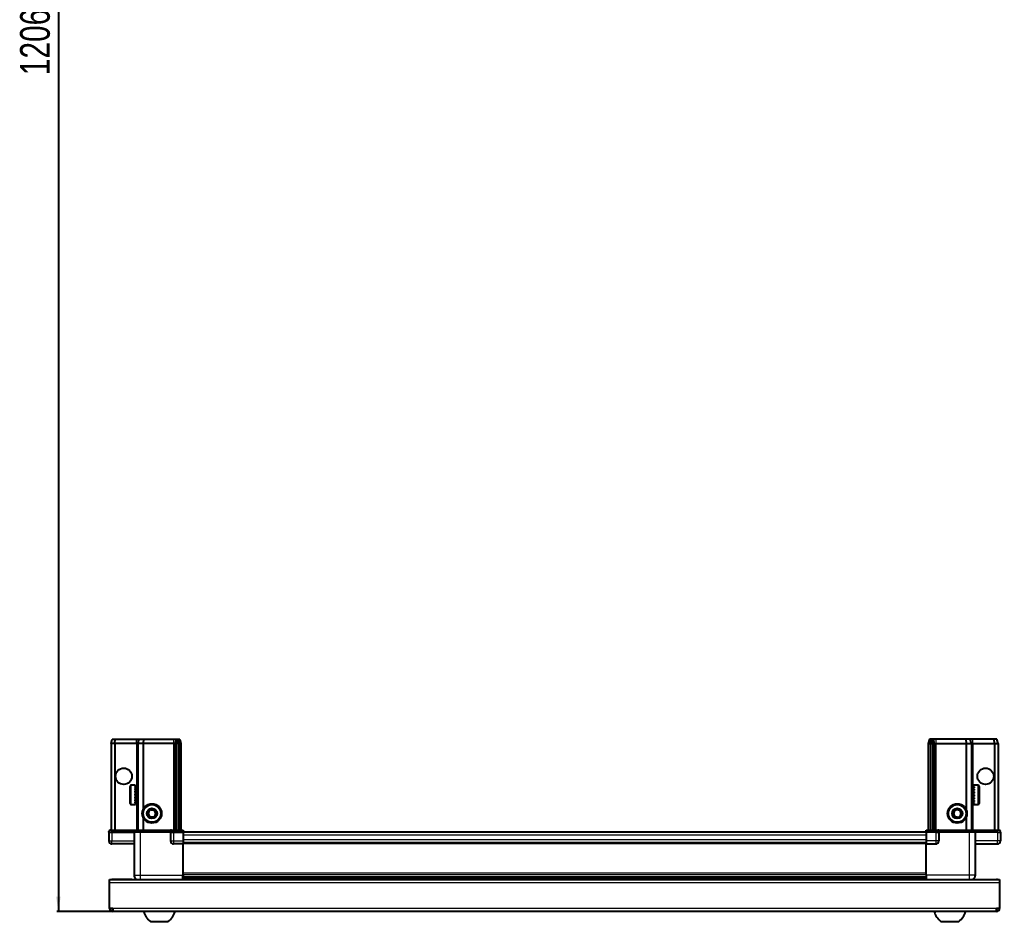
# Model space of a CAD drawing. Header units: millimetres. Extents: x 899 to 3665, y -93 to 1891.
# Drawn here: x 963 to 1623, y -93 to 513 of the extents above; entities that cross this region are included whole.
import ezdxf

# ---------------------------------------------------------------- set-up
doc = ezdxf.new("R2010")
doc.units = ezdxf.units.MM
doc.layers.add('FORMAT', color=7, linetype='Continuous')
doc.styles.add('SLDTEXTSTYLE0', font='TXT', dxfattribs={"width": 0.75})
doc.dimstyles.new('SLDDIMSTYLE0', dxfattribs={"dimtxt": 20, "dimasz": 10, "dimexe": 0, "dimexo": 0.0625, "dimgap": 5, "dimtad": 2, "dimdec": 1, "dimrnd": 1e-09, "dimzin": 12, "dimdsep": 46, "dimtxsty": 'SLDTEXTSTYLE0', "dimsah": 1, "dimcen": 0.09, "dimadec": 0, "dimazin": 3, "dimtfac": 1, "dimtofl": 0, "dimtmove": 0, "dimatfit": 3, "dimfxl": 0, "dimfrac": 2, "dimtolj": 1, "dimtzin": 12, "dimarcsym": 0})

# ---------------------------------------------------------------- blocks, each defined once
blk = doc.blocks.new('_D_8')
at = {"layer": 'FORMAT'}
for p, q in [((1108.46, 1119.84), (988.47, 1119.84)), ((989.47, 1119.84), (989.47, -86.86)), ((1026.06, -86.86), (988.47, -86.86))]:
    blk.add_line(p, q, dxfattribs=at)
for points in [[(989.47, 1119.84), (987.93, 1109.84), (991.01, 1109.84)], [(989.47, -86.86), (991.01, -76.86), (987.93, -76.86)]]:
    blk.add_solid(points, dxfattribs=at)
at = {"layer": 'FORMAT', "insert": (963.69, 475.85), "char_height": 20, "attachment_point": 1, "rotation": 90, "style": 'SLDTEXTSTYLE0'}
blk.add_mtext('1206,7', dxfattribs=at)

msp = doc.modelspace()

# ---------------------------------------------------------------- linework, layer by layer
at = {"color": 7, "linetype": 'Continuous', "lineweight": 25}
for p, q in [((1024.97, 26.14), (1025.77, 29.14)), ((1025.77, 29.14), (1027.63, 29.14)), ((1027.47, 26.14), (1027.63, 29.14)), ((1027.63, 29.14), (1041.97, 29.14)), ((1041.97, 29.14), (1043.77, 29.14)), ((1042.97, 26.14), (1043.77, 29.14)), ((1043.77, 29.14), (1046.8, 29.14)), ((1046.8, 29.14), (1046.47, 26.14)), ((1046.8, 29.14), (1066.97, 29.14)), ((1066.97, 29.14), (1068.77, 29.14)), ((1068.77, 29.14), (1067.97, 26.14)), ((1068.77, 29.14), (1069.51, 29.14)), ((1069.51, 29.14), (1068.97, 26.14)), ((1069.51, 29.14), (1070.02, 29.14)), ((1070.02, 29.14), (1070.47, 26.14)), ((1070.02, 29.14), (1071.17, 29.14)), ((1071.17, 29.14), (1071.97, 26.14)), ((1575.77, 29.14), (1574.97, 26.14)), ((1576.93, 29.14), (1575.77, 29.14)), ((1576.93, 29.14), (1576.47, 26.14)), ((1577.43, 29.14), (1576.93, 29.14)), ((1577.43, 29.14), (1577.97, 26.14)), ((1578.17, 29.14), (1577.43, 29.14)), ((1578.17, 29.14), (1578.97, 26.14)), ((1579.97, 29.14), (1578.17, 29.14)), ((1600.14, 29.14), (1579.97, 29.14)), ((1600.14, 29.14), (1600.47, 26.14)), ((1603.17, 29.14), (1600.14, 29.14)), ((1603.97, 26.14), (1603.17, 29.14)), ((1604.97, 29.14), (1603.17, 29.14)), ((1619.32, 29.14), (1604.97, 29.14)), ((1619.47, 26.14), (1619.32, 29.14)), ((1621.17, 29.14), (1619.32, 29.14)), ((1621.97, 26.14), (1621.17, 29.14)), ((1027.47, 26.14), (1024.97, 26.14)), ((1024.97, 26.14), (1024.97, -32.16)), ((1041.97, 26.14), (1027.47, 26.14)), ((1027.47, 26.14), (1027.47, -32.16)), ((1042.97, 26.14), (1041.97, 26.14)), ((1046.47, 26.14), (1042.97, 26.14)), ((1042.97, 26.14), (1042.97, -32.16)), ((1066.97, 26.14), (1046.47, 26.14)), ((1046.47, 26.14), (1046.47, -18.36)), ((1067.97, 26.14), (1066.97, 26.14)), ((1068.97, 26.14), (1067.97, 26.14)), ((1067.97, 26.14), (1067.97, -32.16)), ((1070.47, 26.14), (1068.97, 26.14)), ((1068.97, 26.14), (1068.97, -32.16)), ((1071.97, 26.14), (1070.47, 26.14)), ((1070.47, 26.14), (1070.47, -32.16)), ((1071.97, 26.14), (1071.97, -32.16)), ((1574.97, 26.14), (1576.47, 26.14)), ((1574.97, 26.14), (1574.97, -32.16)), ((1576.47, 26.14), (1577.97, 26.14)), ((1576.47, 26.14), (1576.47, -32.16)), ((1577.97, 26.14), (1578.97, 26.14)), ((1577.97, 26.14), (1577.97, -32.16)), ((1578.97, 26.14), (1578.97, -32.16)), ((1578.97, 26.14), (1579.97, 26.14)), ((1579.97, 26.14), (1600.47, 26.14)), ((1600.47, 26.14), (1600.47, -18.36)), ((1600.47, 26.14), (1603.97, 26.14)), ((1603.97, 26.14), (1603.97, -32.16)), ((1603.97, 26.14), (1604.97, 26.14)), ((1604.97, 26.14), (1619.47, 26.14)), ((1619.47, 26.14), (1621.97, 26.14)), ((1619.47, 26.14), (1619.47, -32.16)), ((1621.97, 26.14), (1621.97, -32.16)), ((1037.77, -14.06), (1037.77, -2.66)), ((1040.97, -1.86), (1038.57, -1.86)), ((1040.97, -1.86), (1040.97, -1.86)), ((1040.97, -1.86), (1041.47, -1.86)), ((1040.97, -2.05), (1041.47, -2.05)), ((1040.97, -2.05), (1040.97, -2.27)), ((1040.97, -2.27), (1041.47, -2.27)), ((1040.97, -2.84), (1041.47, -2.84)), ((1040.97, -2.84), (1040.97, -3.27)), ((1040.97, -3.27), (1041.47, -3.27)), ((1040.97, -4.18), (1041.47, -4.18)), ((1040.97, -4.18), (1040.97, -4.77)), ((1040.97, -4.77), (1041.47, -4.77)), ((1040.97, -5.92), (1041.47, -5.92)), ((1040.97, -5.92), (1040.97, -6.62)), ((1041.47, -2.05), (1041.47, -1.86)), ((1041.47, -2.27), (1041.47, -2.05)), ((1041.47, -2.84), (1041.47, -2.27)), ((1041.47, -3.27), (1041.47, -2.84)), ((1041.47, -4.18), (1041.47, -3.27)), ((1041.57, -3.96), (1041.47, -3.96)), ((1041.47, -4.77), (1041.47, -4.18)), ((1041.47, -5.92), (1041.47, -4.77)), ((1041.47, -6.62), (1041.47, -5.92)), ((1041.57, -12.76), (1041.57, -3.96)), ((1042.45, -5.05), (1041.97, -4.36)), ((1041.97, -12.36), (1041.97, -4.36)), ((1042.94, -4.36), (1042.45, -5.05)), ((1042.45, -11.67), (1042.45, -5.05)), ((1042.97, -4.36), (1042.94, -4.36)), ((1042.94, -12.36), (1042.94, -4.36)), ((1604, -4.36), (1603.97, -4.36)), ((1604.49, -5.05), (1604, -4.36)), ((1604, -4.36), (1604, -12.36)), ((1604.97, -4.36), (1604.49, -5.05)), ((1604.49, -5.05), (1604.49, -11.67)), ((1604.97, -4.36), (1604.97, -12.36)), ((1605.47, -3.96), (1605.37, -3.96)), ((1605.37, -3.96), (1605.37, -12.76)), ((1608.37, -1.86), (1605.47, -1.86)), ((1605.97, -1.86), (1605.47, -1.86)), ((1605.47, -1.86), (1605.47, -1.9)), ((1605.47, -1.9), (1605.47, -2.19)), ((1605.97, -1.9), (1605.47, -1.9)), ((1605.97, -2.19), (1605.47, -2.19)), ((1605.47, -2.19), (1605.47, -2.46)), ((1605.97, -2.46), (1605.47, -2.46)), ((1605.47, -2.46), (1605.47, -3.13)), ((1605.97, -3.13), (1605.47, -3.13)), ((1605.47, -3.13), (1605.47, -3.6)), ((1605.47, -3.6), (1605.47, -4.58)), ((1605.97, -3.6), (1605.47, -3.6)), ((1605.97, -4.58), (1605.47, -4.58)), ((1605.47, -4.58), (1605.47, -5.2)), ((1605.47, -5.2), (1605.47, -6.4)), ((1605.97, -5.2), (1605.47, -5.2)), ((1605.97, -6.4), (1605.47, -6.4)), ((1605.47, -6.4), (1605.47, -7.03)), ((1605.97, -1.9), (1605.97, -1.86)), ((1605.97, -2.46), (1605.97, -2.19)), ((1605.97, -3.6), (1605.97, -3.13)), ((1605.97, -5.2), (1605.97, -4.58)), ((1605.97, -7.11), (1605.97, -6.4)), ((1609.17, -2.66), (1609.17, -14.06)), ((1040.97, -6.62), (1041.47, -6.62)), ((1040.97, -7.9), (1041.47, -7.9)), ((1040.97, -7.9), (1040.97, -8.64)), ((1040.97, -8.05), (1041.47, -8.05)), ((1040.97, -8.55), (1041.47, -8.55)), ((1040.97, -8.64), (1041.47, -8.64)), ((1040.97, -9.93), (1041.47, -9.93)), ((1040.97, -9.93), (1040.97, -10.64)), ((1040.97, -10.64), (1041.47, -10.64)), ((1040.97, -11.8), (1041.47, -11.8)), ((1040.97, -11.8), (1040.97, -12.4)), ((1040.97, -12.4), (1041.47, -12.4)), ((1041.47, -7.9), (1041.47, -6.62)), ((1041.47, -8.05), (1041.47, -7.9)), ((1041.47, -8.64), (1041.47, -8.55)), ((1041.47, -9.93), (1041.47, -8.64)), ((1041.47, -10.64), (1041.47, -9.93)), ((1041.47, -11.8), (1041.47, -10.64)), ((1041.47, -12.4), (1041.47, -11.8)), ((1041.47, -13.34), (1041.47, -12.4)), ((1041.47, -12.76), (1041.57, -12.76)), ((1041.97, -12.36), (1042.45, -11.67)), ((1042.45, -11.67), (1042.94, -12.36)), ((1042.94, -12.36), (1042.97, -12.36)), ((1603.97, -12.36), (1604, -12.36)), ((1604, -12.36), (1604.49, -11.67)), ((1604.49, -11.67), (1604.97, -12.36)), ((1605.37, -12.76), (1605.47, -12.76)), ((1605.97, -7.03), (1605.47, -7.03)), ((1605.47, -7.11), (1605.47, -8.41)), ((1605.97, -7.11), (1605.47, -7.11)), ((1605.97, -8.41), (1605.47, -8.41)), ((1605.97, -8.89), (1605.47, -8.89)), ((1605.47, -8.89), (1605.47, -9.14)), ((1605.47, -9.14), (1605.47, -10.41)), ((1605.97, -9.14), (1605.47, -9.14)), ((1605.97, -10.41), (1605.47, -10.41)), ((1605.47, -10.41), (1605.47, -11.1)), ((1605.47, -11.1), (1605.47, -12.22)), ((1605.97, -11.1), (1605.47, -11.1)), ((1605.97, -12.22), (1605.47, -12.22)), ((1605.47, -12.22), (1605.47, -12.79)), ((1605.47, -12.79), (1605.47, -13.64)), ((1605.97, -12.79), (1605.47, -12.79)), ((1605.97, -9.14), (1605.97, -8.41)), ((1605.97, -11.1), (1605.97, -10.41)), ((1605.97, -12.79), (1605.97, -12.22)), ((1038.57, -14.86), (1040.97, -14.86)), ((1040.97, -13.34), (1041.47, -13.34)), ((1040.97, -13.34), (1040.97, -13.78)), ((1040.97, -13.78), (1041.47, -13.78)), ((1040.97, -14.38), (1041.47, -14.38)), ((1040.97, -14.38), (1040.97, -14.62)), ((1040.97, -14.62), (1041.47, -14.62)), ((1040.97, -14.84), (1041.47, -14.84)), ((1040.97, -14.84), (1040.97, -14.86)), ((1040.97, -14.85), (1041.47, -14.85)), ((1041.47, -13.78), (1041.47, -13.34)), ((1041.47, -14.38), (1041.47, -13.78)), ((1041.47, -14.62), (1041.47, -14.38)), ((1041.47, -14.84), (1041.47, -14.62)), ((1041.47, -14.85), (1041.47, -14.84)), ((1605.97, -13.64), (1605.47, -13.64)), ((1605.47, -13.64), (1605.47, -14.04)), ((1605.47, -14.04), (1605.47, -14.55)), ((1605.97, -14.04), (1605.47, -14.04)), ((1605.97, -14.55), (1605.47, -14.55)), ((1605.47, -14.55), (1605.47, -14.74)), ((1605.47, -14.74), (1605.47, -14.86)), ((1605.97, -14.74), (1605.47, -14.74)), ((1605.47, -14.86), (1608.37, -14.86)), ((1605.97, -14.04), (1605.97, -13.64)), ((1605.97, -14.74), (1605.97, -14.55)), ((1046.47, -23.36), (1046.47, -32.16)), ((1600.47, -23.36), (1600.47, -32.16)), ((1023.97, -32.16), (1023.47, -33.02)), ((1025.47, -32.16), (1023.97, -32.16)), ((1025.47, -32.16), (1040.27, -32.16)), ((1040.27, -32.16), (1040.47, -32.16)), ((1040.47, -33.36), (1040.47, -32.16)), ((1040.47, -32.16), (1044.47, -32.16)), ((1044.47, -32.16), (1064.77, -32.16)), ((1064.77, -32.16), (1064.97, -32.16)), ((1064.97, -33.36), (1064.97, -32.16)), ((1065.65, -32.16), (1064.97, -32.16)), ((1065.65, -32.16), (1073.47, -32.16)), ((1073.47, -32.16), (1073.47, -33.02)), ((1573.47, -32.16), (1581.29, -32.16)), ((1573.47, -33.02), (1573.47, -32.16)), ((1581.97, -32.16), (1581.29, -32.16)), ((1581.97, -33.36), (1581.97, -32.16)), ((1581.97, -32.16), (1582.17, -32.16)), ((1582.17, -32.16), (1602.47, -32.16)), ((1602.47, -32.16), (1606.47, -32.16)), ((1606.47, -33.36), (1606.47, -32.16)), ((1606.47, -32.16), (1606.67, -32.16)), ((1606.67, -32.16), (1621.47, -32.16)), ((1622.97, -32.16), (1621.47, -32.16)), ((1623.47, -33.02), (1622.97, -32.16)), ((1623.47, -33.02), (1622.97, -32.16)), ((1023.47, -33.36), (1023.47, -33.02)), ((1023.47, -33.36), (1025.47, -33.36)), ((1023.47, -33.36), (1023.47, -39.36)), ((1040.27, -33.36), (1025.47, -33.36)), ((1025.47, -33.36), (1040.27, -33.36)), ((1040.47, -33.36), (1040.27, -33.36)), ((1044.47, -33.36), (1040.47, -33.36)), ((1040.47, -33.36), (1040.47, -62.36)), ((1064.77, -33.36), (1044.47, -33.36)), ((1064.97, -33.36), (1064.77, -33.36)), ((1064.97, -33.36), (1066.97, -33.36)), ((1064.97, -33.36), (1064.97, -39.36)), ((1073.47, -33.02), (1066.97, -33.02)), ((1073.47, -33.36), (1066.97, -33.36)), ((1066.97, -33.36), (1073.47, -33.36)), ((1073.47, -33.02), (1073.47, -33.02)), ((1073.47, -33.36), (1073.47, -33.02)), ((1073.47, -33.36), (1073.47, -33.36)), ((1073.47, -33.36), (1073.47, -39.36)), ((1573.47, -33.51), (1073.47, -33.51)), ((1073.47, -39.36), (1073.47, -41.36)), ((1573.47, -33.36), (1573.47, -33.02)), ((1579.97, -33.02), (1573.47, -33.02)), ((1579.97, -33.36), (1573.47, -33.36)), ((1573.47, -33.36), (1573.47, -39.36)), ((1573.47, -39.36), (1573.47, -41.36)), ((1579.97, -33.36), (1581.97, -33.36)), ((1581.97, -33.36), (1579.97, -33.36)), ((1582.17, -33.36), (1581.97, -33.36)), ((1581.97, -33.36), (1581.97, -39.36)), ((1602.47, -33.36), (1582.17, -33.36)), ((1606.47, -33.36), (1602.47, -33.36)), ((1606.67, -33.36), (1606.47, -33.36)), ((1606.47, -33.36), (1606.47, -62.36)), ((1621.47, -33.36), (1606.67, -33.36)), ((1621.47, -33.36), (1623.47, -33.36)), ((1623.47, -33.36), (1623.47, -33.02)), ((1623.47, -33.36), (1623.47, -33.02)), ((1623.47, -33.36), (1623.47, -33.36)), ((1623.47, -33.36), (1623.47, -39.36)), ((1040.47, -41.36), (1025.47, -41.36)), ((1073.47, -41.36), (1066.97, -41.36)), ((1573.47, -40.71), (1073.47, -40.71)), ((1073.47, -62.36), (1073.47, -41.36)), ((1573.47, -41.36), (1579.97, -41.36)), ((1573.47, -62.36), (1573.47, -41.36)), ((1606.47, -41.36), (1621.47, -41.36)), ((1023.97, -67.46), (1023.97, -65.36)), ((1023.97, -65.36), (1622.97, -65.36)), ((1038.97, -65.26), (1026.07, -65.26)), ((1038.97, -65.26), (1038.97, -65.36)), ((1073.32, -65.36), (1073.32, -62.36)), ((1073.47, -63.38), (1573.47, -63.38)), ((1073.47, -63.42), (1573.47, -63.42)), ((1097.35, -65.21), (1073.47, -65.21)), ((1091.97, -65.36), (1091.97, -65.21)), ((1092.01, -65.36), (1092.01, -65.21)), ((1092.28, -65.36), (1092.28, -65.21)), ((1092.54, -65.36), (1092.54, -65.21)), ((1093.19, -65.36), (1093.19, -65.21)), ((1093.66, -65.36), (1093.66, -65.21)), ((1094.62, -65.36), (1094.62, -65.21)), ((1095.24, -65.36), (1095.24, -65.21)), ((1096.43, -65.36), (1096.43, -65.21)), ((1097.09, -65.36), (1097.09, -65.21)), ((1097.14, -65.36), (1097.14, -65.21)), ((1098.44, -65.21), (1097.35, -65.21)), ((1099.17, -65.21), (1098.44, -65.21)), ((1098.44, -65.36), (1098.44, -65.21)), ((1098.44, -65.21), (1098.44, -65.21)), ((1098.45, -65.36), (1098.45, -65.21)), ((1098.95, -65.36), (1098.95, -65.21)), ((1099.17, -65.36), (1099.17, -65.21)), ((1099.59, -65.21), (1099.17, -65.21)), ((1099.17, -65.21), (1099.17, -65.21)), ((1547.35, -65.21), (1099.59, -65.21)), ((1100.45, -65.36), (1100.45, -65.21)), ((1101.14, -65.36), (1101.14, -65.21)), ((1102.26, -65.36), (1102.26, -65.21)), ((1102.84, -65.36), (1102.84, -65.21)), ((1103.71, -65.36), (1103.71, -65.21)), ((1104.11, -65.36), (1104.11, -65.21)), ((1104.64, -65.36), (1104.64, -65.21)), ((1104.83, -65.36), (1104.83, -65.21)), ((1104.97, -65.36), (1104.97, -65.21)), ((1541.97, -65.36), (1541.97, -65.21)), ((1542.14, -65.36), (1542.14, -65.21)), ((1542.35, -65.36), (1542.35, -65.21)), ((1542.91, -65.36), (1542.91, -65.21)), ((1543.33, -65.36), (1543.33, -65.21)), ((1544.23, -65.36), (1544.23, -65.21)), ((1544.82, -65.36), (1544.82, -65.21)), ((1545.96, -65.36), (1545.96, -65.21)), ((1546.66, -65.36), (1546.66, -65.21)), ((1547.93, -65.21), (1547.35, -65.21)), ((1547.93, -65.36), (1547.93, -65.21)), ((1547.94, -65.21), (1547.93, -65.21)), ((1548.67, -65.21), (1547.94, -65.21)), ((1548.11, -65.36), (1548.11, -65.21)), ((1548.61, -65.36), (1548.61, -65.21)), ((1548.67, -65.36), (1548.67, -65.21)), ((1549.7, -65.21), (1548.67, -65.21)), ((1548.67, -65.21), (1548.67, -65.21)), ((1573.47, -65.21), (1549.59, -65.21)), ((1549.96, -65.36), (1549.96, -65.21)), ((1550.67, -65.36), (1550.67, -65.21)), ((1551.84, -65.36), (1551.84, -65.21)), ((1552.45, -65.36), (1552.45, -65.21)), ((1553.4, -65.36), (1553.4, -65.21)), ((1553.85, -65.36), (1553.85, -65.21)), ((1554.47, -65.36), (1554.47, -65.21)), ((1554.71, -65.36), (1554.71, -65.21)), ((1554.95, -65.36), (1554.95, -65.21)), ((1554.97, -65.36), (1554.97, -65.21)), ((1607.97, -65.26), (1607.97, -65.36)), ((1607.97, -65.26), (1620.87, -65.26)), ((1622.97, -65.36), (1622.97, -67.46)), ((1023.97, -84.76), (1023.97, -67.46)), ((1622.97, -67.46), (1622.97, -84.76)), ((1026.07, -84.76), (1023.97, -84.76)), ((1026.07, -84.76), (1026.07, -86.86)), ((1622.97, -84.76), (1620.87, -84.76)), ((1620.87, -86.86), (1620.87, -84.76)), ((1620.87, -86.86), (1026.07, -86.86)), ((1051.47, -93.46), (1063.47, -93.46)), ((1583.47, -93.46), (1595.47, -93.46))]:
    msp.add_line(p, q, dxfattribs=at)
at = {"color": 8, "linetype": 'Continuous', "lineweight": 18}
for p, q in [((1041.97, 26.14), (1041.97, 29.14)), ((1066.97, 29.14), (1066.97, 26.14)), ((1579.97, 29.14), (1579.97, 26.14)), ((1604.97, 26.14), (1604.97, 29.14)), ((1041.97, 26.14), (1041.97, -4.36)), ((1066.97, 26.14), (1066.97, -32.16)), ((1579.97, 26.14), (1579.97, -32.16)), ((1604.97, 26.14), (1604.97, -4.36)), ((1038.57, -14.86), (1038.57, -1.86)), ((1608.37, -1.86), (1608.37, -14.86)), ((1041.97, -12.36), (1041.97, -32.16)), ((1604.97, -12.36), (1604.97, -32.16)), ((1025.47, -33.36), (1025.47, -32.16)), ((1040.27, -33.36), (1040.27, -32.16)), ((1044.47, -33.36), (1044.47, -32.16)), ((1064.77, -33.36), (1064.77, -32.16)), ((1582.17, -32.16), (1582.17, -33.36)), ((1602.47, -33.36), (1602.47, -32.16)), ((1606.67, -32.16), (1606.67, -33.36)), ((1621.47, -33.36), (1621.47, -32.16)), ((1023.47, -39.36), (1025.47, -39.36)), ((1025.47, -33.36), (1025.47, -39.36)), ((1025.47, -39.36), (1040.47, -39.36)), ((1025.47, -41.36), (1025.47, -39.36)), ((1044.47, -33.36), (1044.47, -62.36)), ((1064.97, -39.36), (1066.97, -39.36)), ((1066.97, -33.36), (1066.97, -33.02)), ((1066.97, -33.36), (1066.97, -39.36)), ((1066.97, -39.36), (1073.47, -39.36)), ((1066.97, -39.36), (1066.97, -41.36)), ((1073.47, -33.36), (1073.47, -33.02)), ((1573.47, -35.51), (1073.47, -35.51)), ((1573.47, -38.71), (1073.47, -38.71)), ((1579.97, -39.36), (1573.47, -39.36)), ((1579.97, -33.36), (1579.97, -33.02)), ((1579.97, -33.36), (1579.97, -39.36)), ((1581.97, -39.36), (1579.97, -39.36)), ((1579.97, -39.36), (1579.97, -41.36)), ((1602.47, -33.36), (1602.47, -62.36)), ((1621.47, -39.36), (1606.47, -39.36)), ((1621.47, -33.36), (1621.47, -39.36)), ((1623.47, -39.36), (1621.47, -39.36)), ((1621.47, -41.36), (1621.47, -39.36)), ((1573.47, -41.36), (1073.47, -41.36)), ((1026.07, -65.36), (1026.07, -65.26)), ((1044.47, -62.36), (1073.47, -62.36)), ((1073.47, -60.76), (1573.47, -60.76)), ((1573.47, -62.17), (1073.47, -62.17)), ((1073.47, -64.62), (1573.47, -64.62)), ((1602.47, -62.36), (1573.47, -62.36)), ((1620.87, -65.36), (1620.87, -65.26)), ((1622.97, -67.46), (1023.97, -67.46)), ((1620.87, -84.76), (1026.07, -84.76))]:
    msp.add_line(p, q, dxfattribs=at)
at = {"color": 7, "linetype": 'Continuous', "lineweight": 25, "flags": 128}
for points in [[(1026.07, -65.26), (1025.66, -65.3), (1025.43, -65.36)], [(1621.51, -65.36), (1621.28, -65.3), (1620.87, -65.26)]]:
    msp.add_lwpolyline(points, dxfattribs=at)
at = {"color": 7, "linetype": 'Continuous', "lineweight": 25}
for centre, radius in [((1033.47, 4.14), 5.5), ((1613.47, 4.14), 5.5), ((1052.47, -20.86), 6.5), ((1052.47, -20.86), 3.46), ((1594.47, -20.86), 6.5), ((1594.47, -20.86), 3.46)]:
    msp.add_circle(centre, radius, dxfattribs=at)
at = {"color": 8, "linetype": 'Continuous', "lineweight": 18}
for centre in [(1052.47, -20.86), (1594.47, -20.86)]:
    msp.add_circle(centre, 5.7, dxfattribs=at)
at = {"color": 7, "linetype": 'Continuous', "lineweight": 25}
for centre, radius, start, end in [((1038.57, -2.66), 0.8, 90, 180), ((1041.97, -3.96), 0.4, 180, 270), ((1604.97, -3.96), 0.4, 270, 0), ((1608.37, -2.66), 0.8, 360, 90), ((1041.97, -12.76), 0.4, 90, 180), ((1604.97, -12.76), 0.4, 360, 90), ((1038.57, -14.06), 0.8, 180, 270), ((1052.47, -20.86), 2.5, 147.37605, 207.37605), ((1052.47, -20.86), 2.5, 87.37605, 147.37605), ((1052.47, -20.86), 2.5, 27.37605, 87.37605), ((1052.47, -20.86), 2.5, 327.37605, 27.37605), ((1594.47, -20.86), 2.5, 134.67671, 194.67671), ((1594.47, -20.86), 2.5, 74.67671, 134.67671), ((1594.47, -20.86), 2.5, 14.67671, 74.67671), ((1608.37, -14.06), 0.8, 270, 0), ((1052.47, -20.86), 2.5, 207.37605, 267.37605), ((1052.47, -20.86), 2.5, 267.37605, 327.37605), ((1594.47, -20.86), 2.5, 194.67671, 254.67671), ((1594.47, -20.86), 2.5, 254.67671, 314.67671), ((1594.47, -20.86), 2.5, 314.67671, 14.67671), ((1025.47, -39.36), 2, 180, 270), ((1066.97, -39.36), 2, 180, 270), ((1579.97, -39.36), 2, 270, 0), ((1621.47, -39.36), 2, 270, 0), ((1026.07, -84.76), 2.1, 180, 270), ((1026.07, -84.76), 0.6, 180, 270), ((1620.87, -84.76), 2.1, 270, 0), ((1620.87, -84.76), 0.6, 270, 0), ((1058.5, -83.83), 11.91, 194.70035, 233.8734), ((1056.45, -83.83), 11.91, 306.1266, 345.29965), ((1590.5, -83.83), 11.91, 194.70035, 233.8734), ((1588.45, -83.83), 11.91, 306.1266, 345.29965)]:
    msp.add_arc(centre, radius, start, end, dxfattribs=at)
for centre, start_param, end_param in [((1066.97, -29.56), 2.418858, 3.141593), ((1579.97, -29.56), 3.141593, 3.864327)]:
    msp.add_ellipse(centre, major_axis=(0, 3.46), ratio=0.57735, start_param=start_param, end_param=end_param, dxfattribs=at)
for points, knots in [([(1049.59, -20.72), (1049.86, -20.29), (1050.39, -19.48), (1050.9, -18.67), (1051.14, -18.29)], [0, 0, 0, 0, 0.534686, 1, 1, 1, 1]), ([(1051.14, -18.29), (1051.66, -18.32), (1052.62, -18.36), (1053.58, -18.41), (1054.03, -18.43)], [0, 0, 0, 0, 0.534686, 1, 1, 1, 1]), ([(1054.03, -18.43), (1054.19, -18.73), (1054.56, -19.46), (1055.02, -20.35), (1055.3, -20.88), (1055.35, -20.99)], [0, 0, 0, 0, 0.362901, 0.866875, 1, 1, 1, 1]), ([(1591.69, -20.09), (1592.05, -19.73), (1592.74, -19.05), (1593.42, -18.38), (1593.74, -18.06)], [0, 0, 0, 0, 0.534686, 1, 1, 1, 1]), ([(1593.74, -18.06), (1594.24, -18.2), (1595.17, -18.46), (1596.09, -18.71), (1596.52, -18.83)], [0, 0, 0, 0, 0.534686, 1, 1, 1, 1]), ([(1596.52, -18.83), (1596.56, -18.95), (1596.71, -19.53), (1596.96, -20.49), (1597.17, -21.29), (1597.25, -21.62)], [0, 0, 0, 0, 0.133125, 0.637099, 1, 1, 1, 1]), ([(1050.91, -23.29), (1050.86, -23.18), (1050.58, -22.65), (1050.12, -21.76), (1049.75, -21.03), (1049.59, -20.72)], [0, 0, 0, 0, 0.133125, 0.637099, 1, 1, 1, 1]), ([(1053.8, -23.42), (1053.28, -23.4), (1052.32, -23.35), (1051.36, -23.31), (1050.91, -23.29)], [0, 0, 0, 0, 0.534686, 1, 1, 1, 1]), ([(1055.35, -20.99), (1055.08, -21.42), (1054.56, -22.24), (1054.04, -23.04), (1053.8, -23.42)], [0, 0, 0, 0, 0.534686, 1, 1, 1, 1]), ([(1592.42, -22.89), (1592.33, -22.55), (1592.12, -21.76), (1591.87, -20.79), (1591.72, -20.22), (1591.69, -20.09)], [0, 0, 0, 0, 0.362901, 0.866875, 1, 1, 1, 1]), ([(1595.2, -23.65), (1594.7, -23.51), (1593.77, -23.26), (1592.85, -23), (1592.42, -22.89)], [0, 0, 0, 0, 0.534686, 1, 1, 1, 1]), ([(1597.25, -21.62), (1596.89, -21.98), (1596.2, -22.66), (1595.52, -23.34), (1595.2, -23.65)], [0, 0, 0, 0, 0.534686, 1, 1, 1, 1]), ([(1040.47, -62.36), (1040.52, -62.8), (1040.59, -63.47), (1041.02, -64.29), (1041.48, -64.84), (1041.88, -65.2), (1042.15, -65.33), (1042.19, -65.36)], [0, 0, 0, 0, 0.363018, 0.558438, 0.758004, 0.95757, 1, 1, 1, 1]), ([(1073.47, -62.36), (1073.47, -62.75), (1073.47, -63.54), (1073.47, -64.56), (1073.47, -65.19), (1073.47, -65.35), (1073.47, -65.36)], [0, 0, 0, 0, 0.32552, 0.65104, 0.97656, 1, 1, 1, 1]), ([(1573.47, -62.36), (1573.47, -62.75), (1573.47, -63.54), (1573.47, -64.56), (1573.47, -65.19), (1573.47, -65.35), (1573.47, -65.36)], [0, 0, 0, 0, 0.32552, 0.65104, 0.97656, 1, 1, 1, 1]), ([(1606.47, -62.36), (1606.42, -62.8), (1606.35, -63.47), (1605.92, -64.29), (1605.46, -64.84), (1605.06, -65.2), (1604.8, -65.33), (1604.75, -65.36)], [0, 0, 0, 0, 0.363018, 0.558438, 0.758004, 0.95757, 1, 1, 1, 1])]:
    msp.add_open_spline(points, degree=3, knots=knots, dxfattribs=at)
at = {"color": 8, "linetype": 'Continuous', "lineweight": 18}
for points in [[(1040.47, -62.36), (1040.53, -62.36), (1040.65, -62.36), (1041.58, -62.36), (1042.9, -62.36), (1043.95, -62.36), (1044.47, -62.36)], [(1606.47, -62.36), (1606.41, -62.36), (1606.29, -62.36), (1605.37, -62.36), (1604.04, -62.36), (1602.99, -62.36), (1602.47, -62.36)]]:
    msp.add_open_spline(points, degree=3, dxfattribs=at)
for points in [[(1044.47, -62.36), (1044.47, -62.8), (1044.47, -63.47), (1044.47, -64.29), (1044.47, -64.84), (1044.47, -65.2), (1044.47, -65.33), (1044.47, -65.36)], [(1602.47, -62.36), (1602.47, -62.8), (1602.47, -63.47), (1602.47, -64.29), (1602.47, -64.84), (1602.47, -65.2), (1602.47, -65.33), (1602.47, -65.36)]]:
    msp.add_open_spline(points, degree=3, knots=[0, 0, 0, 0, 0.363018, 0.558438, 0.758004, 0.95757, 1, 1, 1, 1], dxfattribs=at)

# ---------------------------------------------------------------- dimensions: what is measured, and where the dimension line sits
at = {"layer": 'FORMAT'}
dim = msp.add_linear_dim(base=(989.47, -86.86), p1=(1108.47, 1119.84), p2=(1026.07, -86.86), angle=90, dimstyle='SLDDIMSTYLE0', dxfattribs=at)
dim.commit()
dim.dimension.update_dxf_attribs({"geometry": '_D_8', "text_midpoint": (989.47, 516.49), "dimtype": 160})

doc.saveas('drawing.dxf')
